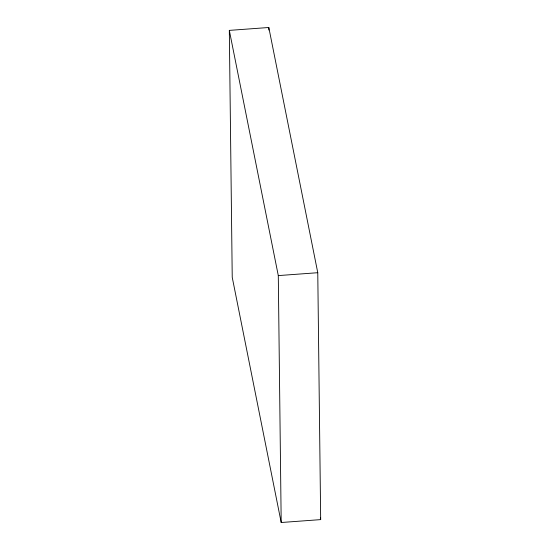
<?xml version="1.0" encoding="UTF-8"?>
<svg xmlns="http://www.w3.org/2000/svg" width="550" height="550" viewBox="0 0 550 550"><rect width="100%" height="100%" fill="white"/><g stroke="black" fill="none" stroke-linecap="round" stroke-linejoin="round"><path stroke-width="0.82" d="M229.322 30.381L268.806 27.5L317.769 272.711L320.678 519.619L281.194 522.5L232.231 277.289L229.322 30.381L278.293 275.591L281.194 522.5M278.293 275.591L317.769 272.711M320.341 517.935L320.678 519.619M268.806 27.5L268.833 30.071"/></g></svg>
